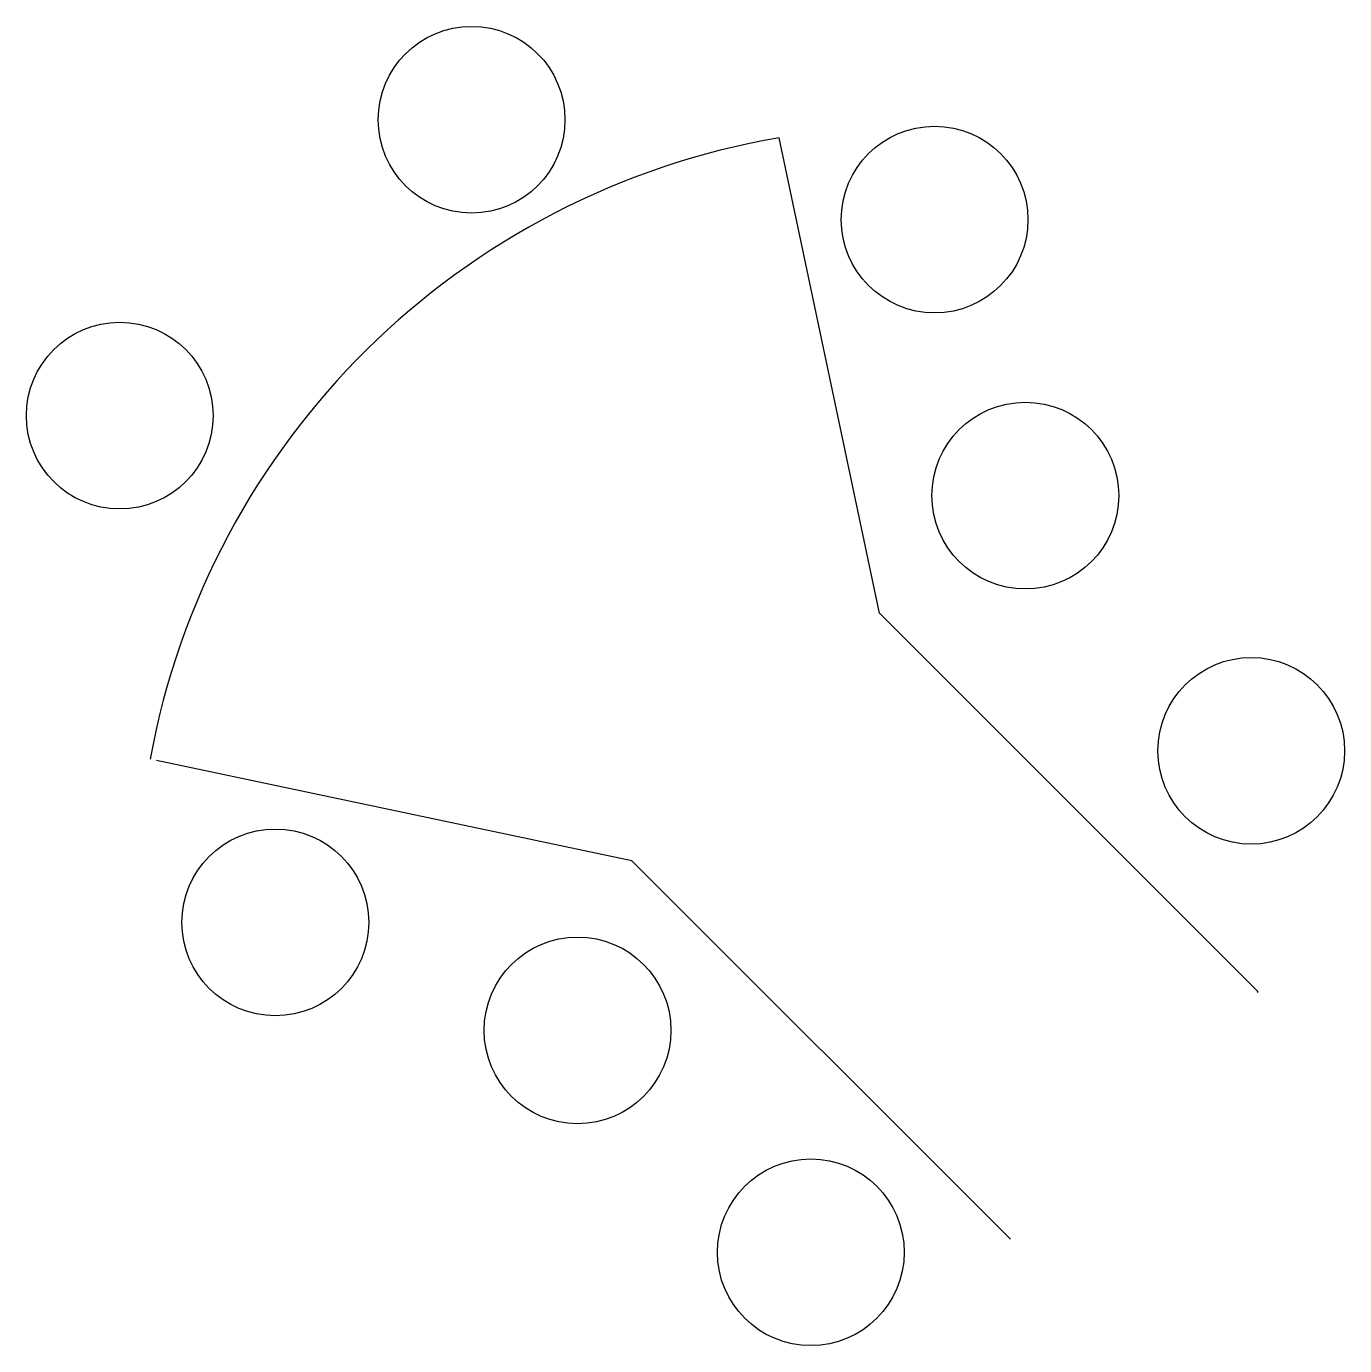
# Model space of a CAD drawing. Header units: millimetres. Extents: x 784.91 to 787.17, y 465.43 to 467.69.
import ezdxf

# ---------------------------------------------------------------- set-up
doc = ezdxf.new("R2010")
doc.units = ezdxf.units.MM
doc.header["$LTSCALE"] = 3

msp = doc.modelspace()

# ---------------------------------------------------------------- linework, layer by layer
for p, q in [((786.3682, 466.685), (786.1963, 467.5)), ((787.0171, 466.0362), (786.3682, 466.685)), ((785.9439, 466.2608), (785.129, 466.4327)), ((786.5928, 465.6119), (785.9439, 466.2608)), ((787.0171, 466.0362), (787.0156, 466.0347))]:
    msp.add_line(p, q)
for centre in [(785.6693, 467.531), (786.4627, 467.3598), (785.0663, 467.0237), (786.6182, 466.8866), (787.0053, 466.4492), (785.3329, 466.1551), (785.8508, 465.97), (786.2506, 465.5896)]:
    msp.add_circle(centre, 0.16)
msp.add_arc((786.4199, 466.1956), 1.3234, 99.729, 169.5796)

doc.saveas('drawing.dxf')
